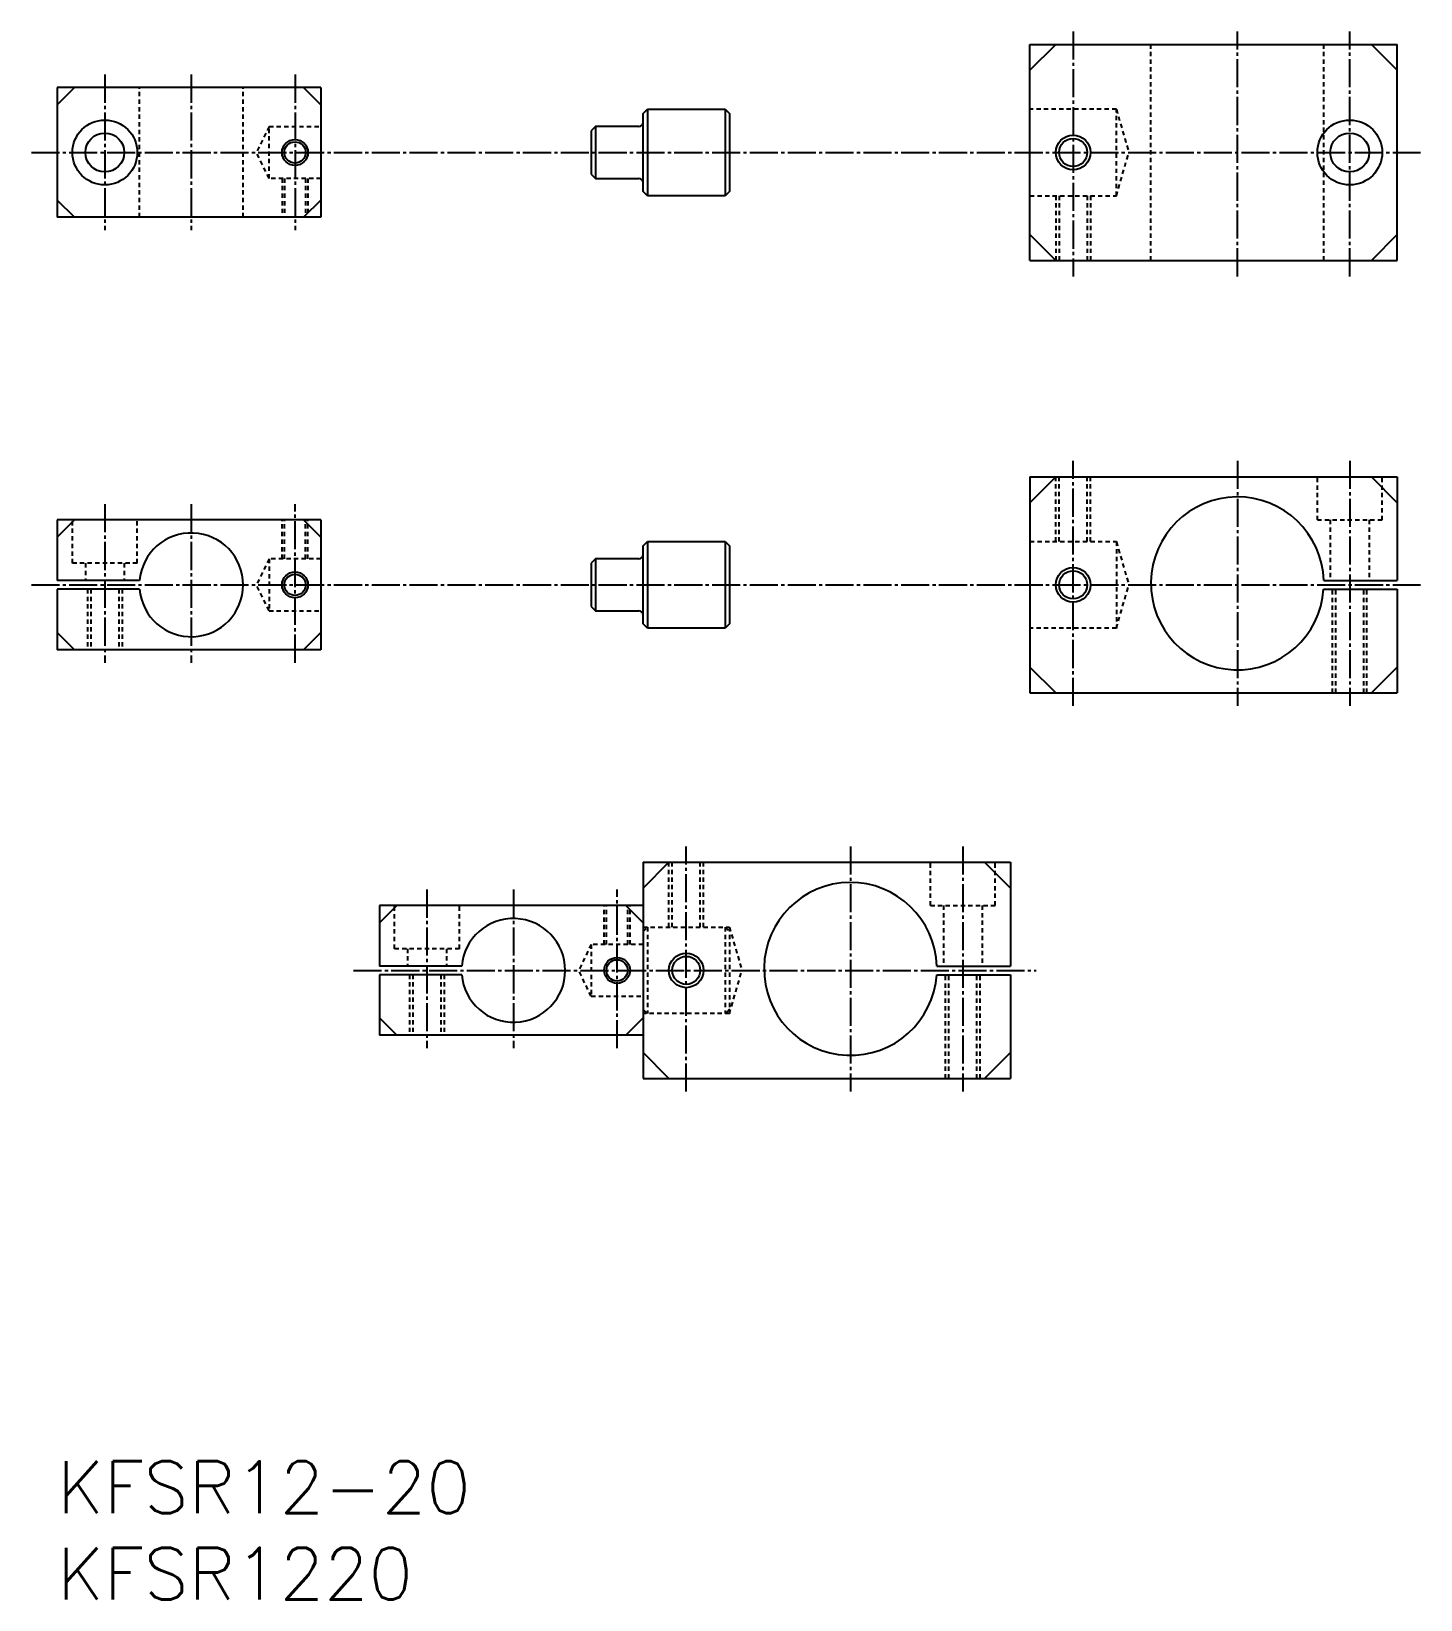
# Model space of a CAD drawing. Extents: x -297 to -136, y -4657 to -4476.
import ezdxf

# ---------------------------------------------------------------- set-up
doc = ezdxf.new("R2010")
doc.units = 0
doc.header["$LTSCALE"] = 0.25
doc.linetypes.add('CENTER', pattern=[17.5, 13, -1.5, 1.5, -1.5])
doc.linetypes.add('DASHED', pattern=[3.5, 2, -1.5])
doc.layers.get('0').update_dxf_attribs({"linetype": 'CONTINUOUS'})
doc.layers.add('CENTER', color=1, linetype='CENTER')
doc.styles.get("Standard").update_dxf_attribs({"font": 'txt', "bigfont": 'BIGFONT'})

msp = doc.modelspace()

# ---------------------------------------------------------------- linework, layer by layer
at = {"color": 7, "linetype": 'CONTINUOUS'}
for p, q in [((-181.3, -4477.6), (-138.8, -4477.6)), ((-181.3, -4502.6), (-181.3, -4477.6)), ((-181.3, -4480.6), (-178.3, -4477.6)), ((-141.8, -4477.6), (-138.8, -4480.6)), ((-138.8, -4502.6), (-138.8, -4477.6)), ((-263.32, -4482.6), (-293.82, -4482.6)), ((-293.82, -4482.6), (-293.82, -4497.6)), ((-293.82, -4484.6), (-291.82, -4482.6)), ((-265.32, -4482.6), (-263.32, -4484.6)), ((-263.32, -4482.6), (-263.32, -4497.6)), ((-226.06, -4485.6), (-225.56, -4485.1)), ((-226.06, -4494.6), (-226.06, -4485.6)), ((-225.56, -4485.1), (-216.56, -4485.1)), ((-216.56, -4485.1), (-216.06, -4485.6)), ((-216.06, -4485.6), (-216.06, -4494.6)), ((-231.56, -4487.1), (-232.06, -4487.6)), ((-232.06, -4487.6), (-232.06, -4492.6)), ((-226.56, -4487.1), (-231.56, -4487.1)), ((-231.56, -4487.1), (-231.56, -4493.1)), ((-232.06, -4492.6), (-231.56, -4493.1)), ((-231.56, -4493.1), (-226.56, -4493.1)), ((-293.82, -4495.6), (-291.82, -4497.6)), ((-263.32, -4495.6), (-265.32, -4497.6)), ((-225.56, -4495.1), (-226.06, -4494.6)), ((-216.56, -4495.1), (-225.56, -4495.1)), ((-216.06, -4494.6), (-216.56, -4495.1)), ((-263.32, -4497.6), (-293.82, -4497.6)), ((-181.3, -4499.6), (-178.3, -4502.6)), ((-138.8, -4499.6), (-141.8, -4502.6)), ((-181.3, -4502.6), (-138.8, -4502.6)), ((-181.3, -4527.6), (-181.3, -4552.6)), ((-181.3, -4527.6), (-138.8, -4527.6)), ((-181.3, -4530.6), (-178.3, -4527.6)), ((-141.8, -4527.6), (-138.8, -4530.6)), ((-138.8, -4527.6), (-138.8, -4539.6)), ((-263.32, -4532.6), (-293.82, -4532.6)), ((-293.82, -4532.6), (-293.82, -4539.6)), ((-293.82, -4534.6), (-291.82, -4532.6)), ((-265.32, -4532.6), (-263.32, -4534.6)), ((-263.32, -4532.6), (-263.32, -4547.6)), ((-226.06, -4535.6), (-225.56, -4535.1)), ((-225.56, -4535.1), (-216.56, -4535.1)), ((-216.56, -4535.1), (-216.06, -4535.6)), ((-231.56, -4537.1), (-232.06, -4537.6)), ((-231.56, -4537.1), (-231.56, -4543.1)), ((-226.56, -4537.1), (-231.56, -4537.1)), ((-226.06, -4544.6), (-226.06, -4535.6)), ((-216.06, -4535.6), (-216.06, -4544.6)), ((-232.06, -4537.6), (-232.06, -4542.6)), ((-284.3, -4539.6), (-293.82, -4539.6)), ((-293.82, -4540.6), (-293.82, -4547.6)), ((-284.3, -4540.6), (-293.82, -4540.6)), ((-147.32, -4540.6), (-138.8, -4540.6)), ((-147.3, -4539.6), (-138.8, -4539.6)), ((-138.8, -4540.6), (-138.8, -4552.6)), ((-232.06, -4542.6), (-231.56, -4543.1)), ((-231.56, -4543.1), (-226.56, -4543.1)), ((-293.82, -4545.6), (-291.82, -4547.6)), ((-263.32, -4545.6), (-265.32, -4547.6)), ((-225.56, -4545.1), (-226.06, -4544.6)), ((-216.56, -4545.1), (-225.56, -4545.1)), ((-216.06, -4544.6), (-216.56, -4545.1)), ((-263.32, -4547.6), (-293.82, -4547.6)), ((-178.3, -4552.6), (-181.3, -4549.6)), ((-138.8, -4549.6), (-141.8, -4552.6)), ((-181.3, -4552.6), (-138.8, -4552.6)), ((-226.06, -4572.18), (-183.56, -4572.18)), ((-226.06, -4572.18), (-226.06, -4597.18)), ((-226.06, -4575.18), (-223.06, -4572.18)), ((-186.56, -4572.18), (-183.56, -4575.18)), ((-183.56, -4572.18), (-183.56, -4584.18)), ((-256.56, -4577.18), (-256.56, -4584.18)), ((-226.06, -4577.18), (-256.56, -4577.18)), ((-256.56, -4579.18), (-254.56, -4577.18)), ((-228.06, -4577.18), (-226.06, -4579.18)), ((-226.06, -4577.18), (-226.06, -4590.18)), ((-226.06, -4578.18), (-226.06, -4591.18)), ((-247.04, -4584.18), (-256.56, -4584.18)), ((-192.07, -4584.18), (-183.56, -4584.18)), ((-247.04, -4585.18), (-256.56, -4585.18)), ((-256.56, -4585.18), (-256.56, -4592.18)), ((-192.08, -4585.18), (-183.56, -4585.18)), ((-183.56, -4585.18), (-183.56, -4597.18)), ((-256.56, -4590.18), (-254.56, -4592.18)), ((-226.06, -4590.18), (-228.06, -4592.18)), ((-226.06, -4592.18), (-256.56, -4592.18)), ((-223.06, -4597.18), (-226.06, -4594.18)), ((-183.56, -4594.18), (-186.56, -4597.18)), ((-226.06, -4597.18), (-183.56, -4597.18))]:
    msp.add_line(p, q, dxfattribs=at)
at = {"color": 3, "linetype": 'DASHED'}
for p, q in [((-167.3, -4502.6), (-167.3, -4477.6)), ((-147.3, -4502.6), (-147.3, -4477.6)), ((-284.3, -4497.6), (-284.3, -4482.6)), ((-272.32, -4497.6), (-272.32, -4482.6)), ((-171.3, -4485.1), (-181.3, -4485.1)), ((-171.3, -4485.1), (-169.86, -4490.1)), ((-171.3, -4495.1), (-171.3, -4485.1)), ((-269.32, -4487.1), (-270.77, -4490.1)), ((-269.32, -4493.1), (-269.32, -4487.1)), ((-269.32, -4487.1), (-263.32, -4487.1)), ((-269.32, -4493.1), (-270.77, -4490.1)), ((-171.3, -4495.1), (-169.86, -4490.1)), ((-263.32, -4493.1), (-269.32, -4493.1)), ((-267.82, -4493.1), (-267.82, -4497.6)), ((-267.55, -4493.1), (-267.55, -4497.6)), ((-265.09, -4493.1), (-265.09, -4497.6)), ((-264.82, -4493.1), (-264.82, -4497.6)), ((-181.3, -4495.1), (-171.3, -4495.1)), ((-178.3, -4495.1), (-178.3, -4502.6)), ((-177.92, -4495.1), (-177.92, -4502.6)), ((-174.68, -4495.1), (-174.68, -4502.6)), ((-174.3, -4495.1), (-174.3, -4502.6)), ((-178.3, -4535.1), (-178.3, -4527.6)), ((-177.92, -4535.1), (-177.92, -4527.6)), ((-174.68, -4535.1), (-174.68, -4527.6)), ((-174.3, -4535.1), (-174.3, -4527.6)), ((-148.05, -4532.6), (-148.05, -4527.6)), ((-140.55, -4532.6), (-140.55, -4527.6)), ((-292.07, -4537.6), (-292.07, -4532.6)), ((-284.57, -4537.6), (-284.57, -4532.6)), ((-267.82, -4537.1), (-267.82, -4532.6)), ((-267.55, -4537.1), (-267.55, -4532.6)), ((-265.09, -4537.1), (-265.09, -4532.6)), ((-264.82, -4537.1), (-264.82, -4532.6)), ((-148.05, -4532.6), (-140.55, -4532.6)), ((-146.55, -4532.6), (-146.55, -4539.6)), ((-142.05, -4532.6), (-142.05, -4539.6)), ((-181.3, -4535.1), (-171.3, -4535.1)), ((-171.3, -4535.1), (-169.86, -4540.1)), ((-171.3, -4535.1), (-171.3, -4545.1)), ((-269.32, -4537.1), (-270.77, -4540.1)), ((-263.32, -4537.1), (-269.32, -4537.1)), ((-269.32, -4537.1), (-269.32, -4543.1)), ((-284.57, -4537.6), (-292.07, -4537.6)), ((-290.57, -4537.6), (-290.57, -4539.6)), ((-286.07, -4537.6), (-286.07, -4539.6)), ((-290.32, -4540.6), (-290.32, -4547.6)), ((-289.94, -4540.6), (-289.94, -4547.6)), ((-286.7, -4540.6), (-286.7, -4547.6)), ((-286.32, -4540.6), (-286.32, -4547.6)), ((-269.32, -4543.1), (-270.77, -4540.1)), ((-171.3, -4545.1), (-169.86, -4540.1)), ((-146.31, -4552.6), (-146.31, -4540.6)), ((-145.93, -4552.6), (-145.93, -4540.6)), ((-142.69, -4552.6), (-142.69, -4540.6)), ((-142.31, -4552.6), (-142.31, -4540.6)), ((-269.32, -4543.1), (-263.32, -4543.1)), ((-171.3, -4545.1), (-181.3, -4545.1)), ((-223.06, -4579.68), (-223.06, -4572.18)), ((-222.68, -4579.68), (-222.68, -4572.18)), ((-219.44, -4579.68), (-219.44, -4572.18)), ((-219.06, -4579.68), (-219.06, -4572.18)), ((-192.81, -4577.18), (-192.81, -4572.18)), ((-185.31, -4577.18), (-185.31, -4572.18)), ((-254.81, -4582.18), (-254.81, -4577.18)), ((-247.31, -4582.18), (-247.31, -4577.18)), ((-230.56, -4581.68), (-230.56, -4577.18)), ((-230.29, -4581.68), (-230.29, -4577.18)), ((-227.83, -4581.68), (-227.83, -4577.18)), ((-227.56, -4581.68), (-227.56, -4577.18)), ((-192.81, -4577.18), (-185.31, -4577.18)), ((-191.31, -4577.18), (-191.31, -4584.18)), ((-186.81, -4577.18), (-186.81, -4584.18)), ((-226.06, -4579.68), (-216.06, -4579.68)), ((-226.06, -4580.18), (-225.56, -4579.68)), ((-225.56, -4579.68), (-225.56, -4589.68)), ((-216.56, -4579.68), (-216.06, -4580.18)), ((-216.56, -4579.68), (-216.56, -4589.68)), ((-216.06, -4579.68), (-216.06, -4589.68)), ((-216.06, -4579.68), (-214.62, -4584.68)), ((-247.31, -4582.18), (-254.81, -4582.18)), ((-253.31, -4582.18), (-253.31, -4584.18)), ((-248.81, -4582.18), (-248.81, -4584.18)), ((-232.06, -4581.68), (-233.5, -4584.68)), ((-232.06, -4581.68), (-232.06, -4587.68)), ((-226.06, -4581.68), (-232.06, -4581.68)), ((-253.06, -4585.18), (-253.06, -4592.18)), ((-252.68, -4585.18), (-252.68, -4592.18)), ((-249.44, -4585.18), (-249.44, -4592.18)), ((-249.06, -4585.18), (-249.06, -4592.18)), ((-232.06, -4587.68), (-233.5, -4584.68)), ((-216.06, -4589.68), (-214.62, -4584.68)), ((-191.07, -4597.18), (-191.07, -4585.18)), ((-190.69, -4597.18), (-190.69, -4585.18)), ((-187.45, -4597.18), (-187.45, -4585.18)), ((-187.07, -4597.18), (-187.07, -4585.18)), ((-232.06, -4587.68), (-226.06, -4587.68)), ((-225.56, -4589.68), (-226.06, -4589.18)), ((-216.06, -4589.68), (-226.06, -4589.68)), ((-216.06, -4589.18), (-216.56, -4589.68))]:
    msp.add_line(p, q, dxfattribs=at)
at = {"color": 7, "linetype": 'CONTINUOUS'}
for centre, radius in [((-288.32, -4490.1), 3.75), ((-144.3, -4490.1), 3.75), ((-288.32, -4490.1), 2.25), ((-144.3, -4490.1), 2.25), ((-266.32, -4490.1), 1.23), ((-176.3, -4490.1), 1.62), ((-266.32, -4540.1), 1.23), ((-176.3, -4540.1), 1.62), ((-229.06, -4584.68), 1.23), ((-221.06, -4584.68), 1.62)]:
    msp.add_circle(centre, radius, dxfattribs=at)
at = {"color": 3, "linetype": 'CONTINUOUS'}
for centre, radius in [((-176.3, -4490.1), 2), ((-266.32, -4490.1), 1.5), ((-266.32, -4540.1), 1.5), ((-176.3, -4540.1), 2), ((-229.06, -4584.68), 1.5), ((-221.06, -4584.68), 2)]:
    msp.add_circle(centre, radius, dxfattribs=at)
at = {"color": 7, "linetype": 'CONTINUOUS'}
for centre, radius, start, end in [((-226.56, -4486.6), 0.5, 270, 0), ((-157.3, -4539.93), 10, 1.9011, 356.1683), ((-278.32, -4540.1), 6, 184.7802, 175.2198), ((-226.56, -4536.6), 0.5, 270, 0), ((-202.06, -4584.51), 10, 1.9011, 356.1683), ((-241.06, -4584.68), 6, 184.7802, 175.2198)]:
    msp.add_arc(centre, radius, start, end, dxfattribs=at)
at = {"layer": 'CENTER', "color": 1, "linetype": 'CENTER'}
for p, q in [((-176.3, -4476.1), (-176.3, -4504.43)), ((-157.3, -4504.43), (-157.3, -4476.1)), ((-144.3, -4504.43), (-144.3, -4476.1)), ((-288.32, -4481.1), (-288.32, -4499.1)), ((-278.32, -4481.1), (-278.32, -4499.1)), ((-266.32, -4481.1), (-266.32, -4499.1)), ((-296.82, -4490.1), (-136.1, -4490.1)), ((-176.3, -4554.1), (-176.3, -4525.76)), ((-157.3, -4525.76), (-157.3, -4554.1)), ((-144.3, -4525.76), (-144.3, -4554.1)), ((-288.32, -4530.76), (-288.32, -4549.1)), ((-278.32, -4530.76), (-278.32, -4549.1)), ((-266.32, -4549.1), (-266.32, -4530.76)), ((-296.82, -4540.1), (-136.1, -4540.1)), ((-221.06, -4598.68), (-221.06, -4570.34)), ((-202.06, -4570.34), (-202.06, -4598.68)), ((-189.06, -4570.34), (-189.06, -4598.68)), ((-251.06, -4575.34), (-251.06, -4593.68)), ((-241.06, -4575.34), (-241.06, -4593.68)), ((-229.06, -4593.68), (-229.06, -4575.34)), ((-259.56, -4584.68), (-180.56, -4584.68))]:
    msp.add_line(p, q, dxfattribs=at)
at = {"layer": 'CENTER', "color": 7, "linetype": 'CONTINUOUS'}
for p, q in [((-225.56, -4485.1), (-225.56, -4495.1)), ((-216.56, -4485.1), (-216.56, -4495.1)), ((-225.56, -4535.1), (-225.56, -4545.1)), ((-216.56, -4535.1), (-216.56, -4545.1))]:
    msp.add_line(p, q, dxfattribs=at)
for centre in [(-226.56, -4493.6), (-226.56, -4543.6)]:
    msp.add_arc(centre, 0.5, 0, 90, dxfattribs=at)

# ---------------------------------------------------------------- texts
at = {"color": 7, "linetype": 'CONTINUOUS'}
for s, p in [('KFSR12-20', (-293.82, -4647.44)), ('KFSR1220', (-293.82, -4657.44))]:
    msp.add_text(s, height=6, dxfattribs=at).set_placement(p)

doc.saveas('drawing.dxf')
